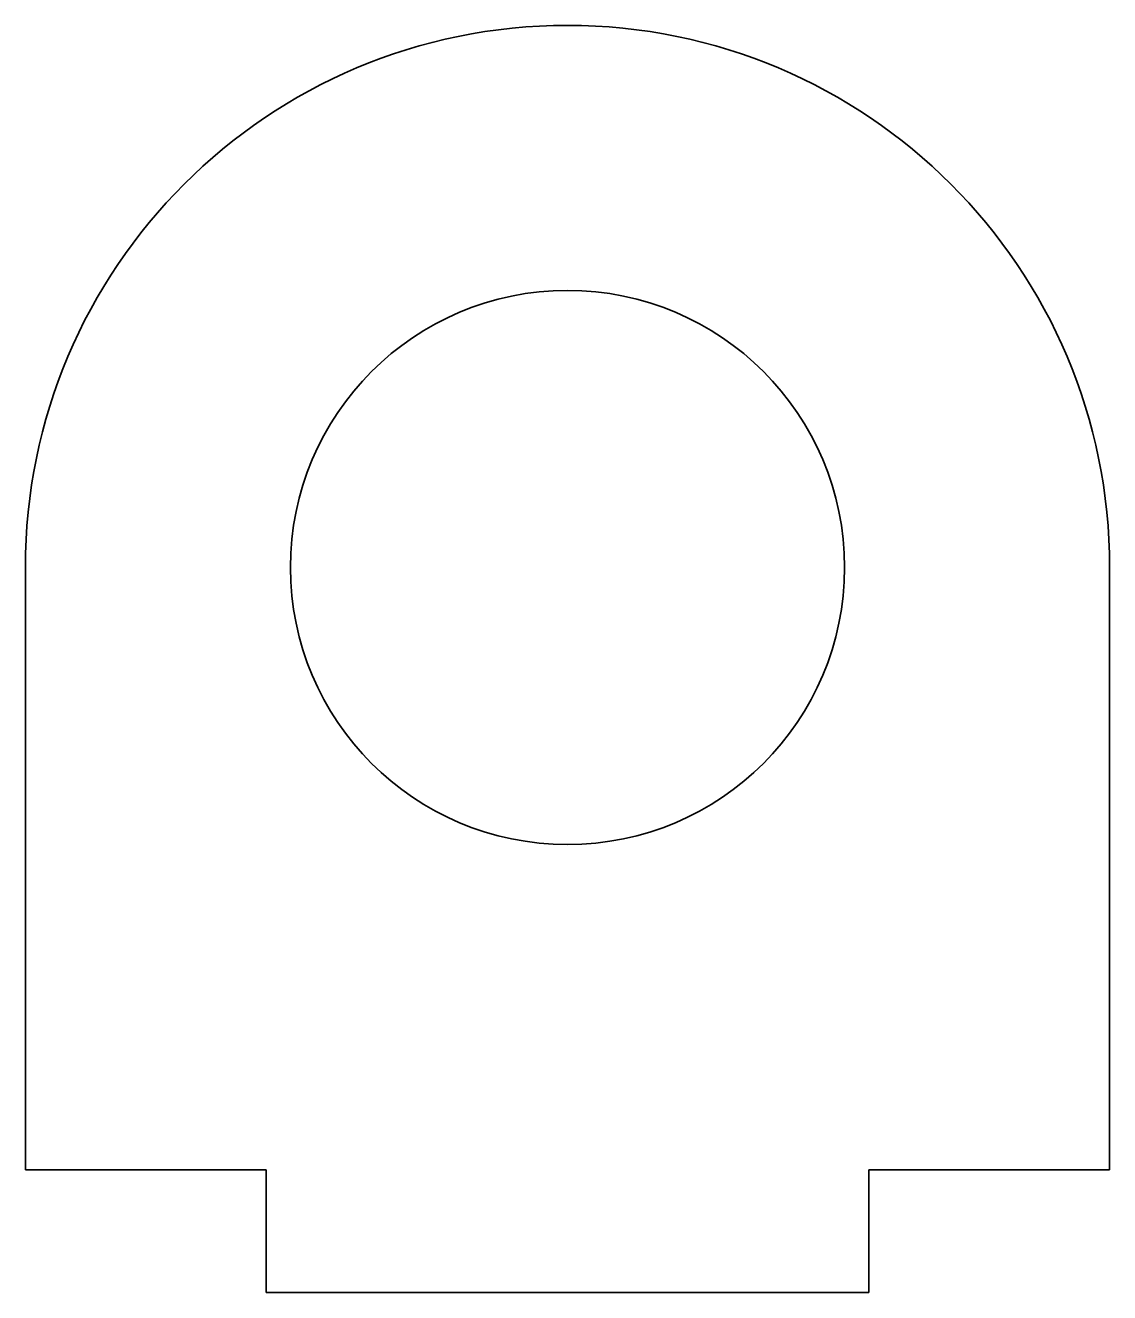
# Model space of a CAD drawing. Header units: millimetres. Extents: x 0 to 45, y 0 to 52.6.
import ezdxf

# ---------------------------------------------------------------- set-up
doc = ezdxf.new("R2010")
doc.units = ezdxf.units.MM
doc.layers.add('SIMUMAK Visible (ISO)', color=7, linetype='Continuous', lineweight=35)

# ---------------------------------------------------------------- blocks, each defined once
blk = doc.blocks.new('CD-IND-30-OREJ-01_Sheet_5_CD-IND-30-OREJ-01')
at = {"layer": 'SIMUMAK Visible (ISO)'}
for p, q in [((-22.5, -21.2), (-22.5, 3.8)), ((22.5, 3.8), (22.5, -21.2)), ((-12.5, -21.2), (-22.5, -21.2)), ((-12.5, -21.2), (-12.5, -26.3)), ((22.5, -21.2), (12.5, -21.2)), ((12.5, -26.3), (12.5, -21.2)), ((-12.5, -26.3), (12.5, -26.3))]:
    blk.add_line(p, q, dxfattribs=at)
blk.add_circle((0, 3.8), 11.5, dxfattribs=at)
at = {"layer": 'SIMUMAK Visible (ISO)', "extrusion": (0, 0, -1)}
blk.add_arc((0, 3.8), 22.5, 0, 180, dxfattribs=at)

msp = doc.modelspace()

# ---------------------------------------------------------------- block references
msp.add_blockref('CD-IND-30-OREJ-01_Sheet_5_CD-IND-30-OREJ-01', (22.5, 26.3))

doc.saveas('drawing.dxf')
